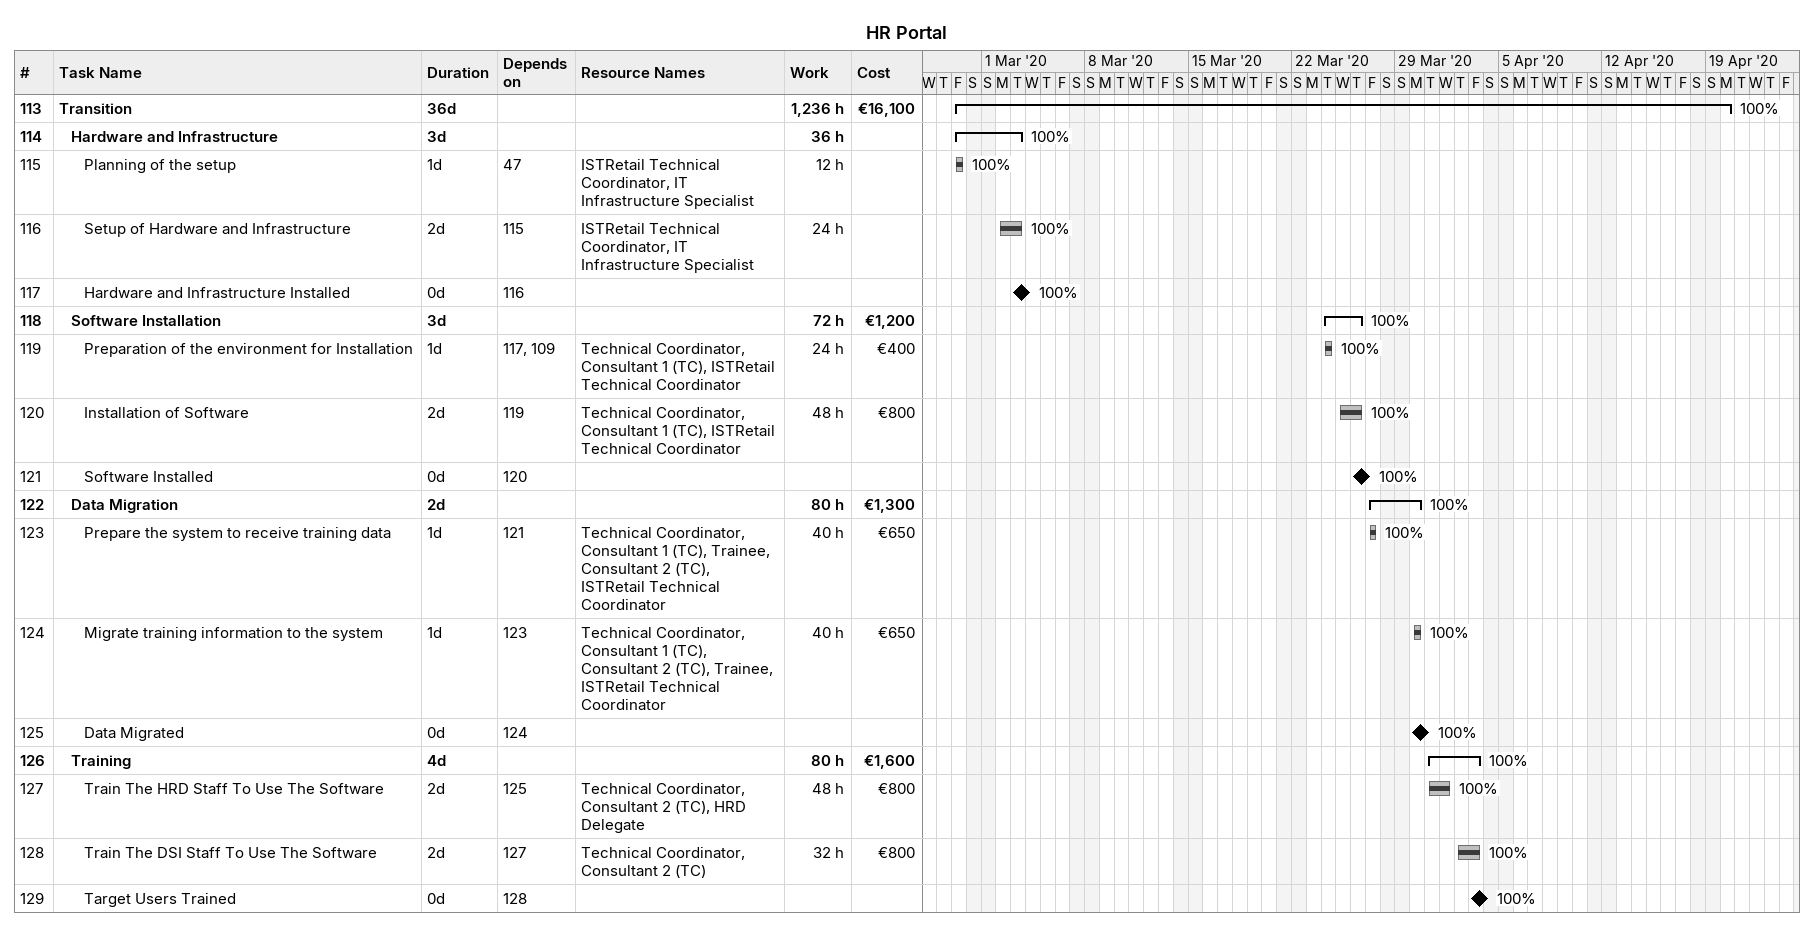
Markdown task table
HR Portal

| ID | Level | Task | Duration | Start | Finish | Predecessors | Resources | % complete | Work (h) | Cost (€) |
|---|---|---|---|---|---|---|---|---|---|---|
| 113 | 1 | **Transition** | 36d | 2020-02-28 | 2020-04-20 |  |  | 100 | 1236 | 16100 |
| 114 | 2 | **Hardware and Infrastructure** | 3d | 2020-02-28 | 2020-03-03 |  |  | 100 | 36 |  |
| 115 | 3 | Planning of the setup | 1d | 2020-02-28 | 2020-02-28 | 47 | ISTRetail Technical Coordinator, IT Infrastructure Specialist | 100 | 12 |  |
| 116 | 3 | Setup of Hardware and Infrastructure | 2d | 2020-03-02 | 2020-03-03 | 115 | ISTRetail Technical Coordinator, IT Infrastructure Specialist | 100 | 24 |  |
| 117 | 3 | Hardware and Infrastructure Installed | 0d | 2020-03-03 | 2020-03-03 | 116 |  | 100 |  |  |
| 118 | 2 | **Software Installation** | 3d | 2020-03-24 | 2020-03-26 |  |  | 100 | 72 | 1200 |
| 119 | 3 | Preparation of the environment for Installation | 1d | 2020-03-24 | 2020-03-24 | 117, 109 | Technical Coordinator, Consultant 1 (TC), ISTRetail Technical Coordinator | 100 | 24 | 400 |
| 120 | 3 | Installation of Software | 2d | 2020-03-25 | 2020-03-26 | 119 | Technical Coordinator, Consultant 1 (TC), ISTRetail Technical Coordinator | 100 | 48 | 800 |
| 121 | 3 | Software Installed | 0d | 2020-03-26 | 2020-03-26 | 120 |  | 100 |  |  |
| 122 | 2 | **Data Migration** | 2d | 2020-03-27 | 2020-03-30 |  |  | 100 | 80 | 1300 |
| 123 | 3 | Prepare the system to receive training data | 1d | 2020-03-27 | 2020-03-27 | 121 | Technical Coordinator, Consultant 1 (TC), Trainee, Consultant 2 (TC), ISTRetail Technical Coordinator | 100 | 40 | 650 |
| 124 | 3 | Migrate training information to the system | 1d | 2020-03-30 | 2020-03-30 | 123 | Technical Coordinator, Consultant 1 (TC), Consultant 2 (TC), Trainee, ISTRetail Technical Coordinator | 100 | 40 | 650 |
| 125 | 3 | Data Migrated | 0d | 2020-03-30 | 2020-03-30 | 124 |  | 100 |  |  |
| 126 | 2 | **Training** | 4d | 2020-03-31 | 2020-04-03 |  |  | 100 | 80 | 1600 |
| 127 | 3 | Train The HRD Staff To Use The Software | 2d | 2020-03-31 | 2020-04-01 | 125 | Technical Coordinator, Consultant 2 (TC), HRD Delegate | 100 | 48 | 800 |
| 128 | 3 | Train The DSI Staff To Use The Software | 2d | 2020-04-02 | 2020-04-03 | 127 | Technical Coordinator, Consultant 2 (TC) | 100 | 32 | 800 |
| 129 | 3 | Target Users Trained | 0d | 2020-04-03 | 2020-04-03 | 128 |  | 100 |  |  |
